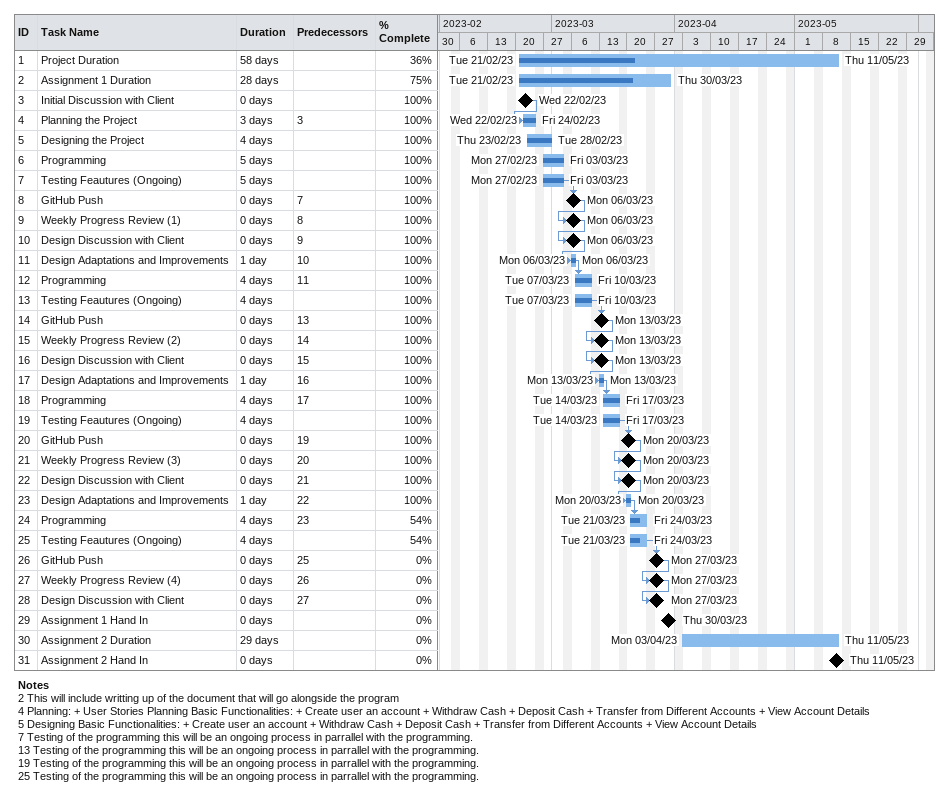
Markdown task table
| ID | Task | Duration | Start | Finish | Predecessors | % complete |
|---|---|---|---|---|---|---|
| 1 | Project Duration | 58d | 2023-02-21 | 2023-05-11 |  | 36 |
| 2 | Assignment 1 Duration | 28d | 2023-02-21 | 2023-03-30 |  | 75 |
| 3 | Initial Discussion with Client | 0d | 2023-02-22 | 2023-02-22 |  | 100 |
| 4 | Planning the Project | 3d | 2023-02-22 | 2023-02-24 | 3 | 100 |
| 5 | Designing the Project | 4d | 2023-02-23 | 2023-02-28 |  | 100 |
| 6 | Programming | 5d | 2023-02-27 | 2023-03-03 |  | 100 |
| 7 | Testing Feautures (Ongoing) | 5d | 2023-02-27 | 2023-03-03 |  | 100 |
| 8 | GitHub Push | 0d | 2023-03-06 | 2023-03-06 | 7 | 100 |
| 9 | Weekly Progress Review (1) | 0d | 2023-03-06 | 2023-03-06 | 8 | 100 |
| 10 | Design Discussion with Client | 0d | 2023-03-06 | 2023-03-06 | 9 | 100 |
| 11 | Design Adaptations and Improvements | 1d | 2023-03-06 | 2023-03-06 | 10 | 100 |
| 12 | Programming | 4d | 2023-03-07 | 2023-03-10 | 11 | 100 |
| 13 | Testing Feautures (Ongoing) | 4d | 2023-03-07 | 2023-03-10 |  | 100 |
| 14 | GitHub Push | 0d | 2023-03-13 | 2023-03-13 | 13 | 100 |
| 15 | Weekly Progress Review (2) | 0d | 2023-03-13 | 2023-03-13 | 14 | 100 |
| 16 | Design Discussion with Client | 0d | 2023-03-13 | 2023-03-13 | 15 | 100 |
| 17 | Design Adaptations and Improvements | 1d | 2023-03-13 | 2023-03-13 | 16 | 100 |
| 18 | Programming | 4d | 2023-03-14 | 2023-03-17 | 17 | 100 |
| 19 | Testing Feautures (Ongoing) | 4d | 2023-03-14 | 2023-03-17 |  | 100 |
| 20 | GitHub Push | 0d | 2023-03-20 | 2023-03-20 | 19 | 100 |
| 21 | Weekly Progress Review (3) | 0d | 2023-03-20 | 2023-03-20 | 20 | 100 |
| 22 | Design Discussion with Client | 0d | 2023-03-20 | 2023-03-20 | 21 | 100 |
| 23 | Design Adaptations and Improvements | 1d | 2023-03-20 | 2023-03-20 | 22 | 100 |
| 24 | Programming | 4d | 2023-03-21 | 2023-03-24 | 23 | 54 |
| 25 | Testing Feautures (Ongoing) | 4d | 2023-03-21 | 2023-03-24 |  | 54 |
| 26 | GitHub Push | 0d | 2023-03-27 | 2023-03-27 | 25 | 0 |
| 27 | Weekly Progress Review (4) | 0d | 2023-03-27 | 2023-03-27 | 26 | 0 |
| 28 | Design Discussion with Client | 0d | 2023-03-27 | 2023-03-27 | 27 | 0 |
| 29 | Assignment 1 Hand In | 0d | 2023-03-30 | 2023-03-30 |  | 0 |
| 30 | Assignment 2 Duration | 29d | 2023-04-03 | 2023-05-11 |  | 0 |
| 31 | Assignment 2 Hand In | 0d | 2023-05-11 | 2023-05-11 |  | 0 |

Notes
- 2: This will include writting up of the document that will go alongside the program
- 4: Planning: + User Stories Planning Basic Functionalities: + Create user an account + Withdraw Cash + Deposit Cash + Transfer from Different Accounts + View Account Details
- 5: Designing Basic Functionalities: + Create user an account + Withdraw Cash + Deposit Cash + Transfer from Different Accounts + View Account Details
- 7: Testing of the programming this will be an ongoing process in parrallel with the programming.
- 13: Testing of the programming this will be an ongoing process in parrallel with the programming.
- 19: Testing of the programming this will be an ongoing process in parrallel with the programming.
- 25: Testing of the programming this will be an ongoing process in parrallel with the programming.
